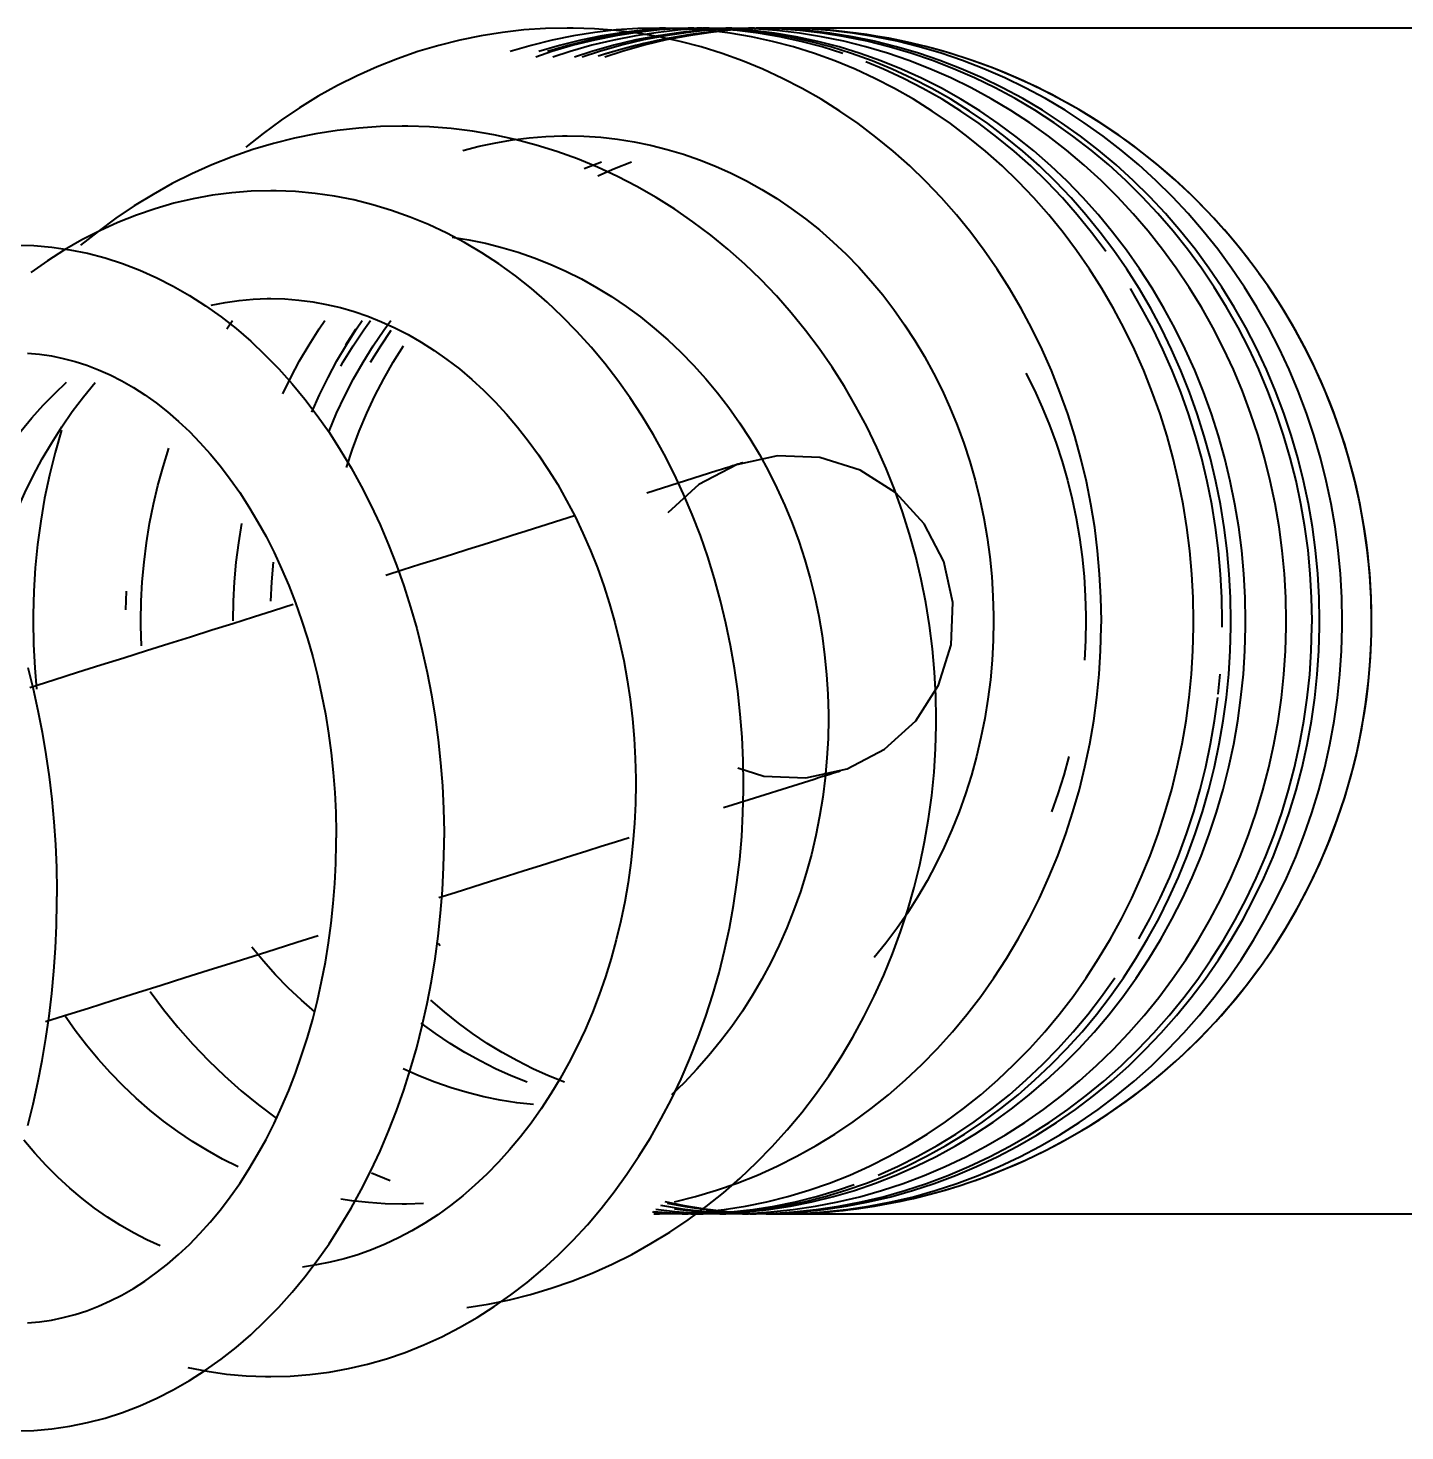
# Model space of a CAD drawing. Header units: inches. Extents: x 239 to 669, y -3424 to -2958.
# Drawn here: x 544.375 to 546.889, y -3013.323 to -3010.761 of the extents above; entities that cross this region are included whole.
import ezdxf

# ---------------------------------------------------------------- set-up
doc = ezdxf.new("R2010")
doc.units = ezdxf.units.IN
doc.header["$MEASUREMENT"] = 0
doc.layers.add('A-GENM', color=13, linetype='Continuous', lineweight=40)

# ---------------------------------------------------------------- blocks, each defined once
blk = doc.blocks.new('Faucet - Grohe K7 - Semi Pro - Faucet - Grohe K7 - Semi Pro-830454-UNIT 1')
at = {"layer": 'A-GENM', "color": 250}
for p, q in [((2.2638, 1.0827), (0, 1.0827)), ((-0.355, 0.8263), (-0.3238, 0.8384)), ((-1.0076, 0.5334), (-0.9971, 0.5486)), ((-0.7905, 0.5039), (-0.7719, 0.5327)), ((-1.1918, 0.0544), (-1.1928, 0.0205)), ((0.8098, -0.0116), (0.8099, 0)), ((0.8023, -0.1338), (0.8059, -0.0972)), ((-0.6179, -0.5933), (-0.6216, -0.5888)), ((-0.7434, -1.0076), (-0.7095, -1.0215)), ((-0.2283, -1.0826), (-0.2177, -1.0827)), ((0, -1.0827), (2.2638, -1.0827))]:
    blk.add_line(p, q, dxfattribs=at)
at = {"layer": 'A-GENM', "color": 250, "flags": 128}
for points in [[(-0.3862, 1.0827), (-0.4257, 1.0818), (-0.4651, 1.0791), (-0.5044, 1.0747), (-0.5435, 1.0685), (-0.5823, 1.0606), (-0.6208, 1.051), (-0.6588, 1.0396), (-0.6964, 1.0265), (-0.7335, 1.0118), (-0.7699, 0.9955), (-0.8058, 0.9775), (-0.8409, 0.958), (-0.8752, 0.937), (-0.9087, 0.9144), (-0.9414, 0.8904), (-0.9731, 0.865)], [(-0.2177, 1.0827), (-0.2572, 1.0818), (-0.2966, 1.0791), (-0.3359, 1.0747), (-0.3749, 1.0685), (-0.4137, 1.0606), (-0.4522, 1.051), (-0.4903, 1.0396)], [(-0.1379, 1.0827), (-0.178, 1.0818), (-0.2179, 1.0791), (-0.2577, 1.0747), (-0.2973, 1.0686), (-0.3366, 1.0607), (-0.3756, 1.0511), (-0.4142, 1.0397), (-0.4437, 1.0297)], [(-0.1655, 1.0827), (-0.205, 1.0818), (-0.2444, 1.0791), (-0.2837, 1.0747), (-0.3228, 1.0685), (-0.3616, 1.0606), (-0.4001, 1.051), (-0.4381, 1.0396)], [(-0.1497, 1.0827), (-0.1892, 1.0818), (-0.2286, 1.0791), (-0.2678, 1.0747), (-0.3069, 1.0685), (-0.3457, 1.0606), (-0.3842, 1.051), (-0.4223, 1.0396)], [(-0.0966, 1.0827), (-0.1377, 1.0818), (-0.1788, 1.0792), (-0.2198, 1.0748), (-0.2606, 1.0687), (-0.3011, 1.0608), (-0.3412, 1.0513), (-0.381, 1.04), (-0.4124, 1.0297)], [(0.5892, 0), (0.5884, 0.0429), (0.5861, 0.0857), (0.5823, 0.1283), (0.577, 0.1708), (0.5701, 0.213), (0.5618, 0.2549), (0.5519, 0.2964), (0.5406, 0.3375), (0.5278, 0.378), (0.5136, 0.418), (0.498, 0.4573), (0.4809, 0.4959), (0.4625, 0.5338), (0.4427, 0.5708), (0.4216, 0.607), (0.3992, 0.6422), (0.3755, 0.6764), (0.3506, 0.7096), (0.3245, 0.7417), (0.2973, 0.7726), (0.2689, 0.8023), (0.2395, 0.8308), (0.209, 0.8579), (0.1775, 0.8837), (0.1451, 0.9081), (0.1119, 0.931), (0.0777, 0.9525), (0.0428, 0.9724), (0.0072, 0.9908), (-0.0291, 1.0076), (-0.066, 1.0227), (-0.1035, 1.0362), (-0.1414, 1.0481), (-0.1798, 1.0582), (-0.2185, 1.0666), (-0.2575, 1.0732), (-0.2967, 1.0781), (-0.3361, 1.0812), (-0.3756, 1.0826), (-0.3862, 1.0827)], [(-0.0552, 1.0827), (-0.0966, 1.0818), (-0.1379, 1.0792), (-0.179, 1.0748), (-0.22, 1.0687), (-0.2607, 1.0609), (-0.3011, 1.0513), (-0.341, 1.0401), (-0.3728, 1.0297)], [(-0.0414, 1.0827), (-0.0828, 1.0818), (-0.1241, 1.0792), (-0.1652, 1.0748), (-0.2062, 1.0687), (-0.2469, 1.0609), (-0.2873, 1.0513), (-0.3272, 1.0401), (-0.359, 1.0297)], [(1.0827, 0), (1.0818, 0.0433), (1.0792, 0.0865), (1.0749, 0.1296), (1.0688, 0.1725), (1.0611, 0.2151), (1.0516, 0.2574), (1.0405, 0.2992), (1.0277, 0.3406), (1.0133, 0.3814), (0.9972, 0.4216), (0.9796, 0.4612), (0.9603, 0.5), (0.9396, 0.538), (0.9173, 0.5751), (0.8936, 0.6113), (0.8684, 0.6466), (0.8419, 0.6808), (0.814, 0.7139), (0.7848, 0.7459), (0.7543, 0.7767), (0.7226, 0.8062), (0.6898, 0.8345), (0.6559, 0.8614), (0.6209, 0.8869), (0.585, 0.911), (0.5481, 0.9337), (0.5103, 0.9549), (0.4717, 0.9745), (0.4324, 0.9926), (0.3923, 1.0091), (0.3516, 1.024), (0.3104, 1.0372), (0.2687, 1.0488), (0.2265, 1.0587), (0.184, 1.0669), (0.1412, 1.0734), (0.0982, 1.0782), (0.055, 1.0813), (0.0117, 1.0826), (-0.0316, 1.0822), (-0.0749, 1.0801), (-0.118, 1.0762), (-0.1609, 1.0706), (-0.2036, 1.0634), (-0.246, 1.0544), (-0.288, 1.0437), (-0.3295, 1.0313)], [(0.8684, 0.6466), (0.8419, 0.6808), (0.814, 0.7139), (0.7848, 0.7459), (0.7543, 0.7767), (0.7226, 0.8062), (0.6898, 0.8345), (0.6559, 0.8614), (0.6209, 0.8869), (0.585, 0.911), (0.5481, 0.9337), (0.5103, 0.9549), (0.4717, 0.9745), (0.4324, 0.9926), (0.3923, 1.0091), (0.3516, 1.024), (0.3104, 1.0372), (0.2687, 1.0488), (0.2265, 1.0587), (0.184, 1.0669), (0.1412, 1.0734), (0.0982, 1.0782), (0.055, 1.0813), (0.0117, 1.0826), (-0.0316, 1.0822), (-0.0749, 1.0801), (-0.118, 1.0762), (-0.1609, 1.0706), (-0.2036, 1.0634), (-0.246, 1.0544), (-0.288, 1.0437), (-0.3295, 1.0313)], [(0.8684, 0.6466), (0.8419, 0.6808), (0.814, 0.7139), (0.7848, 0.7459), (0.7543, 0.7767), (0.7226, 0.8062), (0.6898, 0.8345), (0.6559, 0.8614), (0.6209, 0.8869), (0.585, 0.911), (0.5481, 0.9337), (0.5103, 0.9549), (0.4717, 0.9745), (0.4324, 0.9926), (0.3923, 1.0091), (0.3516, 1.024), (0.3104, 1.0372), (0.2687, 1.0488), (0.2265, 1.0587), (0.184, 1.0669), (0.1412, 1.0734), (0.0982, 1.0782), (0.055, 1.0813), (0.0117, 1.0826), (-0.0316, 1.0822), (-0.0749, 1.0801), (-0.118, 1.0762), (-0.1609, 1.0706), (-0.2036, 1.0634), (-0.246, 1.0544), (-0.288, 1.0437), (-0.3295, 1.0313)], [(0.8684, 0.6466), (0.8419, 0.6808), (0.814, 0.7139), (0.7848, 0.7459), (0.7543, 0.7767), (0.7226, 0.8062), (0.6898, 0.8345), (0.6559, 0.8614), (0.6209, 0.8869), (0.585, 0.911), (0.5481, 0.9337), (0.5103, 0.9549), (0.4717, 0.9745), (0.4324, 0.9926), (0.3923, 1.0091), (0.3516, 1.024), (0.3104, 1.0372), (0.2687, 1.0488), (0.2265, 1.0587), (0.184, 1.0669), (0.1412, 1.0734), (0.0982, 1.0782), (0.055, 1.0813), (0.0117, 1.0826), (-0.0316, 1.0822), (-0.0749, 1.0801), (-0.118, 1.0762), (-0.1609, 1.0706), (-0.2036, 1.0634), (-0.246, 1.0544), (-0.288, 1.0437), (-0.3295, 1.0313)], [(0.8684, 0.6466), (0.8419, 0.6808), (0.814, 0.7139), (0.7848, 0.7459), (0.7543, 0.7767), (0.7226, 0.8062), (0.6898, 0.8345), (0.6559, 0.8614), (0.6209, 0.8869), (0.585, 0.911), (0.5481, 0.9337), (0.5103, 0.9549), (0.4717, 0.9745), (0.4324, 0.9926), (0.3923, 1.0091), (0.3516, 1.024), (0.3104, 1.0372), (0.2687, 1.0488), (0.2265, 1.0587), (0.184, 1.0669), (0.1412, 1.0734), (0.0982, 1.0782), (0.055, 1.0813), (0.0117, 1.0826), (-0.0316, 1.0822), (-0.0749, 1.0801), (-0.118, 1.0762), (-0.1609, 1.0706), (-0.2036, 1.0634), (-0.246, 1.0544), (-0.288, 1.0437), (-0.3295, 1.0313)], [(0.8684, 0.6466), (0.8419, 0.6808), (0.814, 0.7139), (0.7848, 0.7459), (0.7543, 0.7767), (0.7226, 0.8062), (0.6898, 0.8345), (0.6559, 0.8614), (0.6209, 0.8869), (0.585, 0.911), (0.5481, 0.9337), (0.5103, 0.9549), (0.4717, 0.9745), (0.4324, 0.9926), (0.3923, 1.0091), (0.3516, 1.024), (0.3104, 1.0372), (0.2687, 1.0488), (0.2265, 1.0587), (0.184, 1.0669), (0.1412, 1.0734), (0.0982, 1.0782), (0.055, 1.0813), (0.0117, 1.0826), (-0.0316, 1.0822), (-0.0749, 1.0801), (-0.118, 1.0762), (-0.1609, 1.0706), (-0.2036, 1.0634), (-0.246, 1.0544), (-0.288, 1.0437), (-0.3295, 1.0313)], [(0, 1.0827), (-0.0414, 1.0818), (-0.0827, 1.0792), (-0.1239, 1.0748), (-0.1648, 1.0687), (-0.2055, 1.0609), (-0.2459, 1.0513), (-0.2858, 1.0401), (-0.3176, 1.0297)], [(0.7577, 0), (0.757, 0.0429), (0.7547, 0.0857), (0.7508, 0.1283), (0.7455, 0.1708), (0.7387, 0.213), (0.7303, 0.2549), (0.7205, 0.2964), (0.7092, 0.3375), (0.6964, 0.378), (0.6822, 0.418), (0.6665, 0.4573), (0.6495, 0.4959), (0.6311, 0.5338), (0.6113, 0.5708), (0.5902, 0.607), (0.5678, 0.6422), (0.5441, 0.6764), (0.5192, 0.7096), (0.4931, 0.7417), (0.4658, 0.7726), (0.4375, 0.8023), (0.408, 0.8308), (0.3776, 0.8579), (0.3461, 0.8837), (0.3137, 0.9081), (0.2804, 0.931), (0.2463, 0.9525), (0.2114, 0.9724), (0.1758, 0.9908), (0.1395, 1.0076), (0.1026, 1.0227), (0.0651, 1.0362), (0.0272, 1.0481), (-0.0112, 1.0582), (-0.0499, 1.0666), (-0.0889, 1.0732), (-0.1282, 1.0781), (-0.1675, 1.0812), (-0.207, 1.0826), (-0.2177, 1.0827)], [(0.1173, 1.0362), (0.0793, 1.0481), (0.041, 1.0582), (0.0022, 1.0666), (-0.0368, 1.0732), (-0.076, 1.0781), (-0.1154, 1.0812), (-0.1549, 1.0826), (-0.1655, 1.0827)], [(0.8257, 0), (0.825, 0.0429), (0.8227, 0.0857), (0.8189, 0.1283), (0.8135, 0.1708), (0.8067, 0.213), (0.7983, 0.2549), (0.7885, 0.2964), (0.7772, 0.3375), (0.7644, 0.378), (0.7502, 0.418), (0.7345, 0.4573), (0.7175, 0.4959), (0.6991, 0.5338), (0.6793, 0.5708), (0.6582, 0.607), (0.6358, 0.6422), (0.6121, 0.6764), (0.5872, 0.7096), (0.5611, 0.7417), (0.5339, 0.7726), (0.5055, 0.8023), (0.476, 0.8308), (0.4456, 0.8579), (0.4141, 0.8837), (0.3817, 0.9081), (0.3484, 0.931), (0.3143, 0.9525), (0.2794, 0.9724), (0.2438, 0.9908), (0.2075, 1.0076), (0.1706, 1.0227), (0.1331, 1.0362), (0.0952, 1.0481), (0.0568, 1.0582), (0.0181, 1.0666), (-0.0209, 1.0732), (-0.0601, 1.0781), (-0.0995, 1.0812), (-0.139, 1.0826), (-0.1497, 1.0827)], [(0.8525, 0), (0.8517, 0.0429), (0.8494, 0.0858), (0.8455, 0.1285), (0.8401, 0.1711), (0.8331, 0.2133), (0.8246, 0.2553), (0.8146, 0.2968), (0.8031, 0.3379), (0.7901, 0.3785), (0.7756, 0.4185), (0.7597, 0.4579), (0.7423, 0.4965), (0.7235, 0.5344), (0.7034, 0.5714), (0.6819, 0.6076), (0.6591, 0.6428), (0.6351, 0.6771), (0.6097, 0.7102), (0.5832, 0.7423), (0.5555, 0.7732), (0.5267, 0.8029), (0.4967, 0.8313), (0.4658, 0.8584), (0.4338, 0.8842), (0.4009, 0.9085), (0.3671, 0.9314), (0.3325, 0.9529), (0.2971, 0.9727), (0.2609, 0.9911), (0.2241, 1.0078), (0.1867, 1.0229), (0.1487, 1.0364), (0.1102, 1.0482), (0.0713, 1.0583), (0.0321, 1.0666), (-0.0075, 1.0732), (-0.0472, 1.0781), (-0.0871, 1.0813), (-0.1271, 1.0826), (-0.1379, 1.0827)], [(0.9268, 0), (0.926, 0.0431), (0.9235, 0.0861), (0.9195, 0.1289), (0.9138, 0.1716), (0.9066, 0.214), (0.8977, 0.256), (0.8873, 0.2977), (0.8754, 0.3389), (0.8618, 0.3795), (0.8468, 0.4196), (0.8303, 0.4591), (0.8122, 0.4978), (0.7928, 0.5357), (0.7719, 0.5728), (0.7496, 0.609), (0.7259, 0.6442), (0.701, 0.6784), (0.6747, 0.7116), (0.6472, 0.7436), (0.6186, 0.7745), (0.5887, 0.8041), (0.5578, 0.8325), (0.5257, 0.8595), (0.4927, 0.8852), (0.4587, 0.9095), (0.4238, 0.9323), (0.388, 0.9536), (0.3515, 0.9734), (0.3142, 0.9917), (0.2762, 1.0083), (0.2376, 1.0233), (0.1985, 1.0367), (0.1589, 1.0484), (0.1188, 1.0584), (0.0784, 1.0667), (0.0377, 1.0733), (-0.0032, 1.0782), (-0.0443, 1.0813), (-0.0854, 1.0826), (-0.0966, 1.0827)], [(0.9739, 0), (0.9731, 0.0431), (0.9706, 0.0861), (0.9666, 0.129), (0.9609, 0.1717), (0.9536, 0.2141), (0.9447, 0.2561), (0.9342, 0.2978), (0.9221, 0.339), (0.9085, 0.3797), (0.8934, 0.4198), (0.8767, 0.4593), (0.8586, 0.498), (0.839, 0.5359), (0.818, 0.573), (0.7955, 0.6092), (0.7718, 0.6444), (0.7466, 0.6787), (0.7202, 0.7118), (0.6926, 0.7439), (0.6637, 0.7747), (0.6337, 0.8043), (0.6026, 0.8327), (0.5704, 0.8597), (0.5371, 0.8854), (0.5029, 0.9096), (0.4678, 0.9324), (0.4319, 0.9538), (0.3951, 0.9735), (0.3576, 0.9918), (0.3195, 1.0084), (0.2807, 1.0234), (0.2414, 1.0368), (0.2015, 1.0485), (0.1613, 1.0585), (0.1207, 1.0668), (0.0798, 1.0733), (0.0386, 1.0782), (-0.0026, 1.0813), (-0.044, 1.0826), (-0.0552, 1.0827)], [(0.9877, 0), (0.9869, 0.0431), (0.9844, 0.0861), (0.9803, 0.129), (0.9747, 0.1717), (0.9674, 0.2141), (0.9585, 0.2561), (0.948, 0.2978), (0.9359, 0.339), (0.9223, 0.3797), (0.9072, 0.4198), (0.8905, 0.4593), (0.8724, 0.498), (0.8528, 0.5359), (0.8318, 0.573), (0.8093, 0.6092), (0.7856, 0.6444), (0.7604, 0.6787), (0.734, 0.7118), (0.7064, 0.7439), (0.6775, 0.7747), (0.6475, 0.8043), (0.6164, 0.8327), (0.5841, 0.8597), (0.5509, 0.8854), (0.5167, 0.9096), (0.4816, 0.9324), (0.4457, 0.9538), (0.4089, 0.9735), (0.3714, 0.9918), (0.3333, 1.0084), (0.2945, 1.0234), (0.2551, 1.0368), (0.2153, 1.0485), (0.1751, 1.0585), (0.1345, 1.0668), (0.0936, 1.0733), (0.0524, 1.0782), (0.0112, 1.0813), (-0.0302, 1.0826), (-0.0414, 1.0827)], [(1.0291, 0), (1.0282, 0.0431), (1.0258, 0.0861), (1.0217, 0.129), (1.016, 0.1717), (1.0087, 0.2141), (0.9998, 0.2561), (0.9894, 0.2978), (0.9773, 0.339), (0.9637, 0.3797), (0.9486, 0.4198), (0.9319, 0.4593), (0.9138, 0.498), (0.8942, 0.5359), (0.8731, 0.573), (0.8507, 0.6092), (0.8269, 0.6444), (0.8018, 0.6787), (0.7754, 0.7118), (0.7478, 0.7439), (0.7189, 0.7747), (0.6889, 0.8043), (0.6577, 0.8327), (0.6255, 0.8597), (0.5923, 0.8854), (0.5581, 0.9096), (0.523, 0.9324), (0.4871, 0.9538), (0.4503, 0.9735), (0.4128, 0.9918), (0.3747, 1.0084), (0.3359, 1.0234), (0.2965, 1.0368), (0.2567, 1.0485), (0.2164, 1.0585), (0.1758, 1.0668), (0.1349, 1.0733), (0.0938, 1.0782), (0.0525, 1.0813), (0.0112, 1.0826), (0, 1.0827)], [(0.5976, 0.6745), (0.5962, 0.6764), (0.5713, 0.7096), (0.5452, 0.7417), (0.518, 0.7726), (0.4896, 0.8023), (0.4602, 0.8308), (0.4297, 0.8579), (0.3982, 0.8837), (0.3658, 0.9081), (0.3326, 0.931), (0.2984, 0.9525), (0.2635, 0.9724), (0.2279, 0.9908), (0.1916, 1.0076), (0.1593, 1.0209)], [(-0.6878, 0.9037), (-0.7273, 0.9028), (-0.7667, 0.9001), (-0.806, 0.8957), (-0.8451, 0.8895), (-0.8839, 0.8816), (-0.9224, 0.8719), (-0.9604, 0.8606), (-0.998, 0.8475), (-1.0351, 0.8328), (-1.0716, 0.8165), (-1.1074, 0.7985), (-1.1425, 0.779), (-1.1768, 0.7579), (-1.2103, 0.7354), (-1.243, 0.7114), (-1.2747, 0.686)], [(0.2876, -0.179), (0.2868, -0.1362), (0.2845, -0.0934), (0.2807, -0.0507), (0.2754, -0.0082), (0.2685, 0.034), (0.2602, 0.0759), (0.2503, 0.1174), (0.239, 0.1585), (0.2262, 0.199), (0.212, 0.239), (0.1964, 0.2783), (0.1793, 0.3169), (0.1609, 0.3548), (0.1411, 0.3918), (0.12, 0.428), (0.0976, 0.4632), (0.0739, 0.4974), (0.049, 0.5306), (0.0229, 0.5627), (-0.0043, 0.5936), (-0.0327, 0.6233), (-0.0621, 0.6517), (-0.0926, 0.6789), (-0.1241, 0.7047), (-0.1565, 0.729), (-0.1898, 0.752), (-0.2239, 0.7734), (-0.2588, 0.7934), (-0.2944, 0.8118), (-0.3307, 0.8285), (-0.3676, 0.8437), (-0.4051, 0.8572), (-0.443, 0.869), (-0.4814, 0.8791), (-0.5201, 0.8875), (-0.5591, 0.8942), (-0.5983, 0.8991), (-0.6377, 0.9022), (-0.6772, 0.9036), (-0.6878, 0.9037)], [(-0.5767, 0.8589), (-0.5467, 0.8668), (-0.5166, 0.8733), (-0.4862, 0.8785), (-0.4557, 0.8823), (-0.4252, 0.8847), (-0.3945, 0.8858), (-0.3862, 0.8858)], [(-0.3862, 0.8858), (-0.3556, 0.8851), (-0.325, 0.8831), (-0.2944, 0.8796), (-0.2641, 0.8748), (-0.2338, 0.8687), (-0.2038, 0.8611), (-0.1741, 0.8523), (-0.1447, 0.842), (-0.1156, 0.8305), (-0.0869, 0.8176), (-0.0587, 0.8035), (-0.0309, 0.788), (-0.0037, 0.7713), (0.023, 0.7534), (0.049, 0.7343), (0.0744, 0.7139), (0.0991, 0.6924), (0.123, 0.6698), (0.1461, 0.6461), (0.1684, 0.6213), (0.1899, 0.5955), (0.2104, 0.5687), (0.23, 0.541), (0.2487, 0.5124), (0.2663, 0.4829), (0.2829, 0.4526), (0.2984, 0.4216), (0.3128, 0.3898), (0.326, 0.3574), (0.3381, 0.3244), (0.3491, 0.2909), (0.3588, 0.2568), (0.3673, 0.2224), (0.3746, 0.1875), (0.3807, 0.1523), (0.3855, 0.1169), (0.389, 0.0813), (0.3913, 0.0455), (0.3923, 0.0097), (0.3923, 0)], [(-0.3305, 0.813), (-0.2998, 0.8263), (-0.2687, 0.8384)], [(-0.9275, 0.7855), (-0.9631, 0.7845), (-0.9987, 0.7818), (-1.0341, 0.7772), (-1.0694, 0.7708), (-1.1043, 0.7626), (-1.1389, 0.7527), (-1.173, 0.741), (-1.2067, 0.7276), (-1.2398, 0.7125), (-1.2724, 0.6958), (-1.3043, 0.6775), (-1.3355, 0.6576), (-1.3659, 0.6362)], [(-0.0641, -0.2972), (-0.0648, -0.2548), (-0.0668, -0.2124), (-0.0701, -0.1702), (-0.0747, -0.1282), (-0.0806, -0.0864), (-0.0878, -0.0449), (-0.0963, -0.0038), (-0.1061, 0.0369), (-0.1171, 0.0771), (-0.1294, 0.1168), (-0.143, 0.1558), (-0.1578, 0.1942), (-0.1738, 0.2318), (-0.1909, 0.2687), (-0.2093, 0.3047), (-0.2288, 0.3399), (-0.2494, 0.374), (-0.2711, 0.4072), (-0.2939, 0.4393), (-0.3177, 0.4703), (-0.3426, 0.5002), (-0.3684, 0.5288), (-0.3952, 0.5562), (-0.4229, 0.5822), (-0.4515, 0.6069), (-0.4809, 0.6301), (-0.5112, 0.6519), (-0.5422, 0.6722), (-0.5739, 0.691), (-0.6063, 0.7082), (-0.6393, 0.7237), (-0.6728, 0.7376), (-0.7068, 0.7497), (-0.7413, 0.7601), (-0.7761, 0.7688), (-0.8113, 0.7757), (-0.8467, 0.7807), (-0.8822, 0.784), (-0.9179, 0.7854), (-0.9275, 0.7855)], [(-0.5961, 0.7006), (-0.5657, 0.6958), (-0.5355, 0.6896), (-0.5055, 0.6821), (-0.4757, 0.6732), (-0.4463, 0.663), (-0.4172, 0.6515), (-0.3885, 0.6386), (-0.3603, 0.6245), (-0.3325, 0.609), (-0.3053, 0.5923), (-0.2786, 0.5744), (-0.2526, 0.5552), (-0.2272, 0.5349), (-0.2026, 0.5134), (-0.1786, 0.4908), (-0.1555, 0.4671), (-0.1332, 0.4423), (-0.1117, 0.4165), (-0.0912, 0.3897), (-0.0716, 0.362), (-0.0529, 0.3334), (-0.0353, 0.3039), (-0.0188, 0.2736), (-0.0033, 0.2426), (0.0111, 0.2108), (0.0244, 0.1784), (0.0365, 0.1454), (0.0475, 0.1119), (0.0572, 0.0778), (0.0657, 0.0433), (0.073, 0.0085), (0.0791, -0.0267), (0.0839, -0.0621), (0.0874, -0.0977), (0.0897, -0.1335), (0.0907, -0.1693), (0.0907, -0.179)], [(-1.3932, 0.6864), (-1.3602, 0.6854), (-1.3273, 0.6826), (-1.2945, 0.6779), (-1.262, 0.6713), (-1.2298, 0.6628), (-1.198, 0.6526), (-1.1666, 0.6406), (-1.1357, 0.6268), (-1.1055, 0.6114), (-1.0758, 0.5943), (-1.0468, 0.5757), (-1.0184, 0.5555), (-0.9909, 0.5338), (-0.9641, 0.5107), (-0.9381, 0.4862), (-0.9129, 0.4603), (-0.8886, 0.4332), (-0.8652, 0.4048), (-0.8427, 0.3752), (-0.8211, 0.3445), (-0.8005, 0.3127), (-0.7809, 0.2798), (-0.7622, 0.246), (-0.7446, 0.2112), (-0.728, 0.1756), (-0.7124, 0.1391), (-0.6979, 0.1019), (-0.6845, 0.0639), (-0.6722, 0.0253), (-0.6609, -0.014), (-0.6508, -0.0538), (-0.6418, -0.0941), (-0.634, -0.1348), (-0.6273, -0.1759), (-0.6217, -0.2173), (-0.6173, -0.259), (-0.6141, -0.3008), (-0.612, -0.3428), (-0.6111, -0.3849), (-0.6111, -0.3963)], [(1.0827, 0), (1.0818, 0.0433), (1.0792, 0.0865), (1.0749, 0.1296), (1.0688, 0.1725), (1.0611, 0.2151), (1.0516, 0.2574), (1.0405, 0.2992), (1.0277, 0.3406), (1.0133, 0.3814), (0.9972, 0.4216), (0.9796, 0.4612), (0.9603, 0.5), (0.9396, 0.538), (0.9173, 0.5751), (0.8936, 0.6113), (0.877, 0.6346)], [(1.0827, 0), (1.0818, 0.0433), (1.0792, 0.0865), (1.0749, 0.1296), (1.0688, 0.1725), (1.0611, 0.2151), (1.0516, 0.2574), (1.0405, 0.2992), (1.0277, 0.3406), (1.0133, 0.3814), (0.9972, 0.4216), (0.9796, 0.4612), (0.9603, 0.5), (0.9396, 0.538), (0.9173, 0.5751), (0.8936, 0.6113), (0.877, 0.6346)], [(1.0827, 0), (1.0818, 0.0433), (1.0792, 0.0865), (1.0749, 0.1296), (1.0688, 0.1725), (1.0611, 0.2151), (1.0516, 0.2574), (1.0405, 0.2992), (1.0277, 0.3406), (1.0133, 0.3814), (0.9972, 0.4216), (0.9796, 0.4612), (0.9603, 0.5), (0.9396, 0.538), (0.9173, 0.5751), (0.8936, 0.6113), (0.877, 0.6346)], [(1.0827, 0), (1.0818, 0.0433), (1.0792, 0.0865), (1.0749, 0.1296), (1.0688, 0.1725), (1.0611, 0.2151), (1.0516, 0.2574), (1.0405, 0.2992), (1.0277, 0.3406), (1.0133, 0.3814), (0.9972, 0.4216), (0.9796, 0.4612), (0.9603, 0.5), (0.9396, 0.538), (0.9173, 0.5751), (0.8936, 0.6113), (0.877, 0.6346)], [(1.0827, 0), (1.0818, 0.0433), (1.0792, 0.0865), (1.0749, 0.1296), (1.0688, 0.1725), (1.0611, 0.2151), (1.0516, 0.2574), (1.0405, 0.2992), (1.0277, 0.3406), (1.0133, 0.3814), (0.9972, 0.4216), (0.9796, 0.4612), (0.9603, 0.5), (0.9396, 0.538), (0.9173, 0.5751), (0.8936, 0.6113), (0.877, 0.6346)], [(0.8099, 0), (0.8091, 0.0429), (0.8068, 0.0857), (0.803, 0.1283), (0.7977, 0.1708), (0.7908, 0.213), (0.7825, 0.2549), (0.7726, 0.2964), (0.7613, 0.3375), (0.7485, 0.378), (0.7343, 0.418), (0.7187, 0.4573), (0.7016, 0.4959), (0.6832, 0.5338), (0.6634, 0.5708), (0.6423, 0.607)], [(-1.3711, -0.0848), (-1.3613, -0.1237), (-1.3526, -0.1632), (-1.3448, -0.2032), (-1.338, -0.2436), (-1.3322, -0.2844), (-1.3273, -0.3255), (-1.3235, -0.3668), (-1.3207, -0.4083), (-1.3189, -0.45), (-1.3181, -0.4917), (-1.3181, -0.503)], [(-1.0362, 0.5766), (-1.0108, 0.5816), (-0.9854, 0.5852), (-0.9599, 0.5875), (-0.9344, 0.5886), (-0.9275, 0.5886)], [(-0.9275, 0.5886), (-0.902, 0.5879), (-0.8765, 0.586), (-0.851, 0.5827), (-0.8256, 0.5781), (-0.8004, 0.5722), (-0.7752, 0.5649), (-0.7502, 0.5564), (-0.7255, 0.5465), (-0.7009, 0.5354), (-0.6766, 0.5229), (-0.6527, 0.5091), (-0.629, 0.494), (-0.6058, 0.4777), (-0.583, 0.4601), (-0.5606, 0.4412), (-0.5388, 0.4212), (-0.5175, 0.3999), (-0.4968, 0.3775), (-0.4767, 0.3539), (-0.4573, 0.3292), (-0.4387, 0.3035), (-0.4207, 0.2767), (-0.4036, 0.2489), (-0.3873, 0.2202), (-0.3719, 0.1906), (-0.3574, 0.1602), (-0.3438, 0.1289), (-0.3311, 0.0969), (-0.3194, 0.0643), (-0.3088, 0.031), (-0.2991, -0.0029), (-0.2906, -0.0373), (-0.283, -0.0722), (-0.2766, -0.1074), (-0.2713, -0.143), (-0.267, -0.1789), (-0.2639, -0.2149), (-0.2619, -0.2511), (-0.261, -0.2874), (-0.261, -0.2972)], [(-0.9055, 0.4147), (-0.8911, 0.4443), (-0.8748, 0.4748), (-0.8574, 0.5045), (-0.8391, 0.5334), (-0.8285, 0.5486)], [(-0.8523, 0.3812), (-0.8383, 0.4131), (-0.823, 0.4443), (-0.8068, 0.4748), (-0.7894, 0.5045), (-0.7711, 0.5334), (-0.7605, 0.5486)], [(-0.8209, 0.3468), (-0.8072, 0.3792), (-0.7923, 0.411), (-0.7762, 0.4422), (-0.759, 0.4726), (-0.7406, 0.5023), (-0.7211, 0.5311), (-0.7083, 0.5486)], [(-0.7997, 0.4652), (-0.7954, 0.4729), (-0.7771, 0.5025), (-0.7578, 0.5314), (-0.7452, 0.5486)], [(-0.7452, 0.4726), (-0.7268, 0.5023), (-0.7074, 0.5311)], [(-1.3715, 0.4889), (-1.3498, 0.487), (-1.3282, 0.4839), (-1.3065, 0.4795), (-1.2849, 0.4739), (-1.2634, 0.4669), (-1.2419, 0.4587), (-1.2205, 0.4492), (-1.1992, 0.4383), (-1.1781, 0.4262), (-1.1572, 0.4127), (-1.1365, 0.398), (-1.1161, 0.3819), (-1.096, 0.3645), (-1.0762, 0.3459), (-1.0569, 0.326), (-1.0379, 0.3049), (-1.0195, 0.2826), (-1.0016, 0.259), (-0.9843, 0.2344), (-0.9676, 0.2086), (-0.9516, 0.1818), (-0.9362, 0.154), (-0.9216, 0.1251), (-0.9078, 0.0954), (-0.8947, 0.0648), (-0.8825, 0.0334), (-0.8711, 0.0012), (-0.8606, -0.0318), (-0.851, -0.0653), (-0.8423, -0.0995), (-0.8346, -0.1341), (-0.8278, -0.1693), (-0.822, -0.2048), (-0.8172, -0.2407), (-0.8133, -0.2769), (-0.8105, -0.3133), (-0.8087, -0.3498), (-0.8079, -0.3864), (-0.8079, -0.3963)], [(-0.7895, 0.2802), (-0.7782, 0.3137), (-0.7658, 0.3468), (-0.7521, 0.3792), (-0.7372, 0.411), (-0.7211, 0.4422), (-0.7038, 0.4726), (-0.6854, 0.5023)], [(-1.4719, 0.2123), (-1.4558, 0.2413), (-1.4389, 0.2693), (-1.4212, 0.2963), (-1.4027, 0.3224), (-1.3835, 0.3473), (-1.3637, 0.3712), (-1.3431, 0.394), (-1.322, 0.4155), (-1.3003, 0.4359)], [(0.4514, 0.4526), (0.4669, 0.4216), (0.4813, 0.3898), (0.4946, 0.3574), (0.5067, 0.3244), (0.5176, 0.2909), (0.5274, 0.2568), (0.5359, 0.2224), (0.5432, 0.1875), (0.5493, 0.1523), (0.554, 0.1169), (0.5576, 0.0813), (0.5598, 0.0455), (0.5608, 0.0097), (0.5609, 0)], [(-1.4353, 0.0685), (-1.4259, 0.1027), (-1.4153, 0.1364), (-1.4035, 0.1696), (-1.3905, 0.2021), (-1.3764, 0.2341), (-1.3612, 0.2653), (-1.3449, 0.2958), (-1.3276, 0.3255), (-1.3092, 0.3544), (-1.2899, 0.3823), (-1.2696, 0.4094), (-1.2484, 0.4354)], [(-1.3098, 0.3485), (-1.3215, 0.3076), (-1.3317, 0.2662), (-1.3405, 0.2244), (-1.3477, 0.1822), (-1.3535, 0.1398), (-1.3577, 0.0972), (-1.3604, 0.0544), (-1.3616, 0.0116), (-1.3616, 0)], [(-1.1648, 0), (-1.1641, 0.0359), (-1.1622, 0.0716), (-1.159, 0.1073), (-1.1546, 0.1428), (-1.1489, 0.178), (-1.1419, 0.213), (-1.1337, 0.2476), (-1.1243, 0.2817), (-1.1137, 0.3154)], [(-0.0648, 0.2892), (-0.0652, 0.289), (-0.0664, 0.2887), (-0.0684, 0.288), (-0.0712, 0.2872), (-0.0748, 0.286), (-0.0792, 0.2846), (-0.0843, 0.283), (-0.0903, 0.2811), (-0.097, 0.279), (-0.1046, 0.2766), (-0.1129, 0.274), (-0.2408, 0.2336)], [(0.2657, 0.1771), (0.2136, 0.2338), (0.1486, 0.2752), (0.075, 0.2984), (-0.002, 0.3017), (-0.0772, 0.285), (-0.1456, 0.2493), (-0.2024, 0.1972)], [(-0.3708, 0.1926), (-0.4612, 0.1641), (-0.4866, 0.156), (-0.5128, 0.1478), (-0.5397, 0.1393), (-0.5674, 0.1305), (-0.5959, 0.1216), (-0.6251, 0.1123), (-0.6551, 0.1029), (-0.6859, 0.0931), (-0.7174, 0.0832)], [(-0.9962, 0), (-0.9956, 0.0359), (-0.9937, 0.0716), (-0.9905, 0.1073), (-0.986, 0.1428), (-0.9803, 0.178)], [(-0.0749, -0.2682), (-0.0272, -0.2833), (0.0498, -0.2866), (0.1251, -0.2698), (0.1934, -0.2342), (0.2502, -0.1821), (0.2916, -0.1171), (0.3148, -0.0436), (0.3181, 0.0335), (0.3013, 0.1087), (0.2657, 0.1771)], [(-0.9276, 0.0359), (-0.9257, 0.0716), (-0.9225, 0.1073)], [(-0.8865, 0.0299), (-0.9225, 0.0185), (-0.9593, 0.0069), (-0.9969, -0.005), (-1.0351, -0.0171), (-1.0742, -0.0294), (-1.1139, -0.0419), (-1.1544, -0.0547), (-1.1956, -0.0677), (-1.2376, -0.081), (-1.2802, -0.0944), (-1.3235, -0.1081), (-1.3675, -0.122)], [(-1.3616, 0), (-1.3609, -0.0429), (-1.3586, -0.0857), (-1.3551, -0.1244)], [(-1.1638, -0.0455), (-1.1647, -0.0097), (-1.1648, 0)], [(-0.2177, -1.0827), (-0.1782, -1.0818), (-0.1388, -1.0791), (-0.0995, -1.0747), (-0.0604, -1.0685), (-0.0216, -1.0606), (0.0168, -1.051), (0.0549, -1.0396), (0.0925, -1.0265), (0.1296, -1.0118), (0.166, -0.9955), (0.2018, -0.9775), (0.2369, -0.958), (0.2713, -0.937), (0.3048, -0.9144), (0.3374, -0.8904), (0.3692, -0.865), (0.3999, -0.8382), (0.4296, -0.8101), (0.4583, -0.7807), (0.4858, -0.7501), (0.5123, -0.7184), (0.5375, -0.6855), (0.5615, -0.6515), (0.5842, -0.6166), (0.6057, -0.5807), (0.6258, -0.5439), (0.6446, -0.5062), (0.6621, -0.4678), (0.6781, -0.4287), (0.6927, -0.3889), (0.7059, -0.3485), (0.7176, -0.3076), (0.7278, -0.2662), (0.7366, -0.2244), (0.7438, -0.1822), (0.7496, -0.1398), (0.7538, -0.0972), (0.7565, -0.0544), (0.7577, -0.0116), (0.7577, 0)], [(-0.1902, -1.0606), (-0.1517, -1.051), (-0.1136, -1.0396), (-0.0761, -1.0265), (-0.039, -1.0118), (-0.0025, -0.9955), (0.0333, -0.9775), (0.0684, -0.958), (0.1027, -0.937), (0.1362, -0.9144), (0.1689, -0.8904), (0.2006, -0.865), (0.2313, -0.8382), (0.2611, -0.8101), (0.2897, -0.7807), (0.3173, -0.7501), (0.3437, -0.7184), (0.3689, -0.6855), (0.3929, -0.6515), (0.4157, -0.6166), (0.4371, -0.5807), (0.4573, -0.5439), (0.4761, -0.5062), (0.4935, -0.4678), (0.5095, -0.4287), (0.5241, -0.3889), (0.5373, -0.3485), (0.549, -0.3076), (0.5593, -0.2662), (0.568, -0.2244), (0.5753, -0.1822), (0.581, -0.1398), (0.5852, -0.0972), (0.5879, -0.0544), (0.5891, -0.0116), (0.5892, 0)], [(-0.184, -1.0669), (-0.1412, -1.0734), (-0.0982, -1.0782), (-0.055, -1.0813), (-0.0117, -1.0826), (0.0316, -1.0822), (0.0749, -1.0801), (0.118, -1.0762), (0.1609, -1.0706), (0.2036, -1.0634), (0.246, -1.0544), (0.288, -1.0437), (0.3295, -1.0313), (0.3704, -1.0173), (0.4108, -1.0017), (0.4506, -0.9845), (0.4896, -0.9657), (0.5278, -0.9453), (0.5652, -0.9235), (0.6016, -0.9001), (0.6372, -0.8753), (0.6717, -0.8492), (0.7051, -0.8216), (0.7374, -0.7928), (0.7685, -0.7626), (0.7984, -0.7313), (0.827, -0.6988), (0.8542, -0.6652), (0.8802, -0.6305), (0.9047, -0.5948), (0.9277, -0.5581), (0.9493, -0.5206), (0.9694, -0.4822), (0.9879, -0.443), (1.0048, -0.4032), (1.0201, -0.3627), (1.0338, -0.3216), (1.0458, -0.28), (1.0562, -0.238), (1.0649, -0.1955), (1.0718, -0.1528), (1.0771, -0.1098), (1.0806, -0.0666), (1.0824, -0.0234), (1.0827, 0)], [(-0.1497, -1.0827), (-0.1102, -1.0818), (-0.0708, -1.0791), (-0.0315, -1.0747), (0.0076, -1.0685), (0.0464, -1.0606), (0.0849, -1.051), (0.1229, -1.0396), (0.1605, -1.0265), (0.1976, -1.0118), (0.234, -0.9955), (0.2699, -0.9775), (0.305, -0.958), (0.3393, -0.937), (0.3728, -0.9144), (0.4055, -0.8904), (0.4372, -0.865), (0.4679, -0.8382), (0.4976, -0.8101), (0.5263, -0.7807), (0.5539, -0.7501), (0.5803, -0.7184), (0.6055, -0.6855), (0.6295, -0.6515), (0.6523, -0.6166), (0.6737, -0.5807), (0.6939, -0.5439), (0.7127, -0.5062), (0.7301, -0.4678), (0.7461, -0.4287), (0.7607, -0.3889), (0.7739, -0.3485), (0.7856, -0.3076), (0.7958, -0.2662), (0.8046, -0.2244), (0.8118, -0.1822), (0.8176, -0.1398), (0.8218, -0.0972), (0.8245, -0.0544), (0.8257, -0.0116), (0.8257, 0)], [(-0.1379, -1.0827), (-0.0979, -1.0818), (-0.058, -1.0791), (-0.0182, -1.0747), (0.0214, -1.0686), (0.0608, -1.0607), (0.0998, -1.0511), (0.1383, -1.0397), (0.1765, -1.0267), (0.2141, -1.0121), (0.251, -0.9958), (0.2874, -0.9778), (0.323, -0.9584), (0.3579, -0.9374), (0.3919, -0.9149), (0.425, -0.8909), (0.4573, -0.8655), (0.4885, -0.8388), (0.5187, -0.8107), (0.5478, -0.7813), (0.5758, -0.7508), (0.6027, -0.719), (0.6284, -0.6861), (0.6528, -0.6522), (0.6759, -0.6172), (0.6978, -0.5813), (0.7182, -0.5445), (0.7374, -0.5068), (0.7551, -0.4684), (0.7714, -0.4292), (0.7863, -0.3894), (0.7997, -0.3489), (0.8116, -0.308), (0.8221, -0.2665), (0.831, -0.2247), (0.8384, -0.1825), (0.8442, -0.14), (0.8485, -0.0973), (0.8513, -0.0545), (0.8525, -0.0116), (0.8525, 0)], [(-0.0966, -1.0827), (-0.0554, -1.0818), (-0.0143, -1.0792), (0.0267, -1.0748), (0.0675, -1.0687), (0.1079, -1.0608), (0.1481, -1.0513), (0.1878, -1.04), (0.2271, -1.0271), (0.2659, -1.0125), (0.304, -0.9963), (0.3415, -0.9785), (0.3782, -0.9591), (0.4142, -0.9382), (0.4494, -0.9158), (0.4836, -0.8919), (0.5169, -0.8666), (0.5492, -0.8399), (0.5805, -0.8119), (0.6106, -0.7826), (0.6396, -0.7521), (0.6674, -0.7204), (0.694, -0.6875), (0.7193, -0.6536), (0.7433, -0.6186), (0.766, -0.5826), (0.7873, -0.5458), (0.8071, -0.5081), (0.8255, -0.4696), (0.8425, -0.4303), (0.8579, -0.3904), (0.8719, -0.3499), (0.8843, -0.3088), (0.8951, -0.2673), (0.9044, -0.2253), (0.912, -0.183), (0.9181, -0.1404), (0.9226, -0.0976), (0.9255, -0.0547), (0.9267, -0.0116), (0.9268, 0)], [(-0.0552, -1.0827), (-0.0138, -1.0818), (0.0275, -1.0792), (0.0687, -1.0748), (0.1096, -1.0687), (0.1503, -1.0609), (0.1907, -1.0513), (0.2306, -1.0401), (0.2701, -1.0272), (0.3091, -1.0126), (0.3474, -0.9964), (0.3851, -0.9786), (0.422, -0.9592), (0.4582, -0.9383), (0.4936, -0.9159), (0.528, -0.8921), (0.5615, -0.8668), (0.594, -0.8401), (0.6254, -0.8121), (0.6557, -0.7828), (0.6849, -0.7523), (0.7129, -0.7206), (0.7396, -0.6877), (0.7651, -0.6538), (0.7893, -0.6188), (0.8121, -0.5829), (0.8335, -0.546), (0.8534, -0.5083), (0.872, -0.4698), (0.889, -0.4305), (0.9046, -0.3906), (0.9186, -0.3501), (0.9311, -0.309), (0.942, -0.2674), (0.9513, -0.2255), (0.9591, -0.1831), (0.9652, -0.1405), (0.9697, -0.0977), (0.9726, -0.0547), (0.9738, -0.0116), (0.9739, 0)], [(-0.0414, -1.0827), (0, -1.0818), (0.0413, -1.0792), (0.0825, -1.0748), (0.1234, -1.0687), (0.1641, -1.0609), (0.2045, -1.0513), (0.2444, -1.0401), (0.2839, -1.0272), (0.3229, -1.0126), (0.3612, -0.9964), (0.3989, -0.9786), (0.4358, -0.9592), (0.472, -0.9383), (0.5073, -0.9159), (0.5418, -0.8921), (0.5753, -0.8668), (0.6078, -0.8401), (0.6392, -0.8121), (0.6695, -0.7828), (0.6987, -0.7523), (0.7267, -0.7206), (0.7534, -0.6877), (0.7789, -0.6538), (0.8031, -0.6188), (0.8258, -0.5829), (0.8473, -0.546), (0.8672, -0.5083), (0.8858, -0.4698), (0.9028, -0.4305), (0.9184, -0.3906), (0.9324, -0.3501), (0.9449, -0.309), (0.9558, -0.2674), (0.9651, -0.2255), (0.9728, -0.1831), (0.979, -0.1405), (0.9835, -0.0977), (0.9864, -0.0547), (0.9876, -0.0116), (0.9877, 0)], [(0, -1.0827), (0.0414, -1.0818), (0.0827, -1.0792), (0.1239, -1.0748), (0.1648, -1.0687), (0.2055, -1.0609), (0.2459, -1.0513), (0.2858, -1.0401), (0.3253, -1.0272), (0.3642, -1.0126), (0.4026, -0.9964), (0.4403, -0.9786), (0.4772, -0.9592), (0.5134, -0.9383), (0.5487, -0.9159), (0.5832, -0.8921), (0.6167, -0.8668), (0.6491, -0.8401), (0.6806, -0.8121), (0.7109, -0.7828), (0.7401, -0.7523), (0.7681, -0.7206), (0.7948, -0.6877), (0.8203, -0.6538), (0.8444, -0.6188), (0.8672, -0.5829), (0.8886, -0.546), (0.9086, -0.5083), (0.9272, -0.4698), (0.9442, -0.4305), (0.9598, -0.3906), (0.9738, -0.3501), (0.9863, -0.309), (0.9972, -0.2674), (1.0065, -0.2255), (1.0142, -0.1831), (1.0204, -0.1405), (1.0249, -0.0977), (1.0277, -0.0547), (1.029, -0.0116), (1.0291, 0)], [(0.3923, 0), (0.3917, -0.0359), (0.3898, -0.0716), (0.3866, -0.1073), (0.3821, -0.1428), (0.3764, -0.178), (0.3694, -0.213), (0.3612, -0.2476), (0.3518, -0.2817), (0.3412, -0.3154), (0.3294, -0.3486), (0.3164, -0.3812), (0.3024, -0.4131), (0.2871, -0.4443), (0.2709, -0.4748), (0.2535, -0.5045), (0.2352, -0.5334), (0.2158, -0.5614), (0.1955, -0.5884), (0.1743, -0.6145)], [(0.5609, 0), (0.5602, -0.0359), (0.5583, -0.0716)], [(0.8802, -0.6305), (0.9047, -0.5948), (0.9277, -0.5581), (0.9493, -0.5206), (0.9694, -0.4822), (0.9879, -0.443), (1.0048, -0.4032), (1.0201, -0.3627), (1.0338, -0.3216), (1.0458, -0.28), (1.0562, -0.238), (1.0649, -0.1955), (1.0718, -0.1528), (1.0771, -0.1098), (1.0806, -0.0666), (1.0824, -0.0234), (1.0827, 0)], [(0.8802, -0.6305), (0.9047, -0.5948), (0.9277, -0.5581), (0.9493, -0.5206), (0.9694, -0.4822), (0.9879, -0.443), (1.0048, -0.4032), (1.0201, -0.3627), (1.0338, -0.3216), (1.0458, -0.28), (1.0562, -0.238), (1.0649, -0.1955), (1.0718, -0.1528), (1.0771, -0.1098), (1.0806, -0.0666), (1.0824, -0.0234), (1.0827, 0)], [(0.8802, -0.6305), (0.9047, -0.5948), (0.9277, -0.5581), (0.9493, -0.5206), (0.9694, -0.4822), (0.9879, -0.443), (1.0048, -0.4032), (1.0201, -0.3627), (1.0338, -0.3216), (1.0458, -0.28), (1.0562, -0.238), (1.0649, -0.1955), (1.0718, -0.1528), (1.0771, -0.1098), (1.0806, -0.0666), (1.0824, -0.0234), (1.0827, 0)], [(0.8802, -0.6305), (0.9047, -0.5948), (0.9277, -0.5581), (0.9493, -0.5206), (0.9694, -0.4822), (0.9879, -0.443), (1.0048, -0.4032), (1.0201, -0.3627), (1.0338, -0.3216), (1.0458, -0.28), (1.0562, -0.238), (1.0649, -0.1955), (1.0718, -0.1528), (1.0771, -0.1098), (1.0806, -0.0666), (1.0824, -0.0234), (1.0827, 0)], [(0.8802, -0.6305), (0.9047, -0.5948), (0.9277, -0.5581), (0.9493, -0.5206), (0.9694, -0.4822), (0.9879, -0.443), (1.0048, -0.4032), (1.0201, -0.3627), (1.0338, -0.3216), (1.0458, -0.28), (1.0562, -0.238), (1.0649, -0.1955), (1.0718, -0.1528), (1.0771, -0.1098), (1.0806, -0.0666), (1.0824, -0.0234), (1.0827, 0)], [(0.6579, -0.5807), (0.678, -0.5439), (0.6968, -0.5062), (0.7142, -0.4678), (0.7302, -0.4287), (0.7448, -0.3889), (0.758, -0.3485), (0.7697, -0.3076), (0.78, -0.2662), (0.7887, -0.2244), (0.796, -0.1822), (0.8017, -0.1398)], [(0.0907, -0.179), (0.0901, -0.2149), (0.0881, -0.2507), (0.085, -0.2863), (0.0805, -0.3218), (0.0748, -0.3571), (0.0678, -0.392), (0.0596, -0.4266), (0.0502, -0.4608), (0.0396, -0.4945), (0.0278, -0.5276), (0.0148, -0.5602), (0.0007, -0.5921), (-0.0145, -0.6234), (-0.0308, -0.6538), (-0.0481, -0.6835), (-0.0664, -0.7124), (-0.0858, -0.7404), (-0.1061, -0.7674), (-0.1273, -0.7935), (-0.1494, -0.8185), (-0.1723, -0.8426), (-0.196, -0.8655)], [(0.2737, -0.3613), (0.2794, -0.3189), (0.2836, -0.2762), (0.2863, -0.2335), (0.2875, -0.1906), (0.2876, -0.179)], [(0.5298, -0.2476), (0.5204, -0.2817), (0.5098, -0.3154), (0.498, -0.3486)], [(0.1127, -0.2741), (0.1123, -0.2742), (0.111, -0.2746), (0.109, -0.2752), (0.1063, -0.2761), (0.1027, -0.2772), (0.0983, -0.2786), (0.0931, -0.2802), (0.0872, -0.2821), (0.0804, -0.2842), (0.0729, -0.2866), (0.0646, -0.2892), (-0.0831, -0.3358), (-0.101, -0.3415)], [(-0.9275, -1.3799), (-0.8918, -1.379), (-0.8563, -1.3762), (-0.8208, -1.3717), (-0.7856, -1.3653), (-0.7507, -1.3571), (-0.7161, -1.3471), (-0.6819, -1.3355), (-0.6483, -1.322), (-0.6151, -1.307), (-0.5826, -1.2902), (-0.5507, -1.2719), (-0.5195, -1.252), (-0.489, -1.2306), (-0.4594, -1.2077), (-0.4305, -1.1834), (-0.4026, -1.1578), (-0.3755, -1.1308), (-0.3494, -1.1025), (-0.3243, -1.0729), (-0.3002, -1.0423), (-0.2771, -1.0104), (-0.2551, -0.9775), (-0.2342, -0.9436), (-0.2144, -0.9088), (-0.1958, -0.873), (-0.1783, -0.8363), (-0.162, -0.7989), (-0.1469, -0.7607), (-0.133, -0.7218), (-0.1203, -0.6823), (-0.1089, -0.6423), (-0.0988, -0.6017), (-0.09, -0.5607), (-0.0824, -0.5193), (-0.0762, -0.4776), (-0.0712, -0.4356), (-0.0675, -0.3934), (-0.0652, -0.3511), (-0.0642, -0.3087), (-0.0641, -0.2972)], [(-0.261, -0.2972), (-0.2616, -0.3335), (-0.2633, -0.3698), (-0.2661, -0.4059), (-0.27, -0.4418), (-0.275, -0.4774), (-0.2812, -0.5128), (-0.2884, -0.5478), (-0.2967, -0.5823), (-0.3061, -0.6163), (-0.3165, -0.6498), (-0.3279, -0.6826), (-0.3403, -0.7148), (-0.3536, -0.7463), (-0.3679, -0.7769), (-0.3831, -0.8068), (-0.3991, -0.8357), (-0.416, -0.8637), (-0.4337, -0.8908), (-0.4522, -0.9168), (-0.4714, -0.9418), (-0.4913, -0.9657), (-0.5118, -0.9884), (-0.533, -1.01), (-0.5547, -1.0304), (-0.5769, -1.0496), (-0.5996, -1.0675), (-0.6227, -1.0842), (-0.6463, -1.0996), (-0.6701, -1.1137), (-0.6943, -1.1266), (-0.7188, -1.1381), (-0.7435, -1.1483), (-0.7685, -1.1572), (-0.7936, -1.1648), (-0.8188, -1.1711), (-0.8441, -1.176), (-0.8696, -1.1797)], [(-0.5697, -1.2537), (-0.5306, -1.2476), (-0.4918, -1.2396), (-0.4533, -1.23), (-0.4153, -1.2186), (-0.3777, -1.2056), (-0.3406, -1.1909), (-0.3041, -1.1745), (-0.2683, -1.1566), (-0.2332, -1.137), (-0.1989, -1.116), (-0.1654, -1.0934), (-0.1327, -1.0694), (-0.101, -1.044), (-0.0703, -1.0172), (-0.0405, -0.9891), (-0.0119, -0.9598), (0.0157, -0.9292), (0.0421, -0.8974), (0.0673, -0.8645), (0.0913, -0.8306), (0.1141, -0.7956), (0.1355, -0.7597), (0.1557, -0.7229), (0.1745, -0.6852), (0.1919, -0.6468), (0.2079, -0.6077), (0.2225, -0.5679), (0.2357, -0.5275), (0.2474, -0.4866), (0.2577, -0.4452), (0.2664, -0.4034), (0.2737, -0.3613)], [(-1.3932, -1.479), (-1.3602, -1.478), (-1.3273, -1.4752), (-1.2945, -1.4704), (-1.262, -1.4638), (-1.2298, -1.4554), (-1.198, -1.4452), (-1.1666, -1.4332), (-1.1357, -1.4194), (-1.1055, -1.404), (-1.0758, -1.3869), (-1.0468, -1.3683), (-1.0184, -1.3481), (-0.9909, -1.3264), (-0.9641, -1.3033), (-0.9381, -1.2788), (-0.9129, -1.2529), (-0.8886, -1.2258), (-0.8652, -1.1974), (-0.8427, -1.1678), (-0.8211, -1.1371), (-0.8005, -1.1053), (-0.7809, -1.0724), (-0.7622, -1.0386), (-0.7446, -1.0038), (-0.728, -0.9682), (-0.7124, -0.9317), (-0.6979, -0.8945), (-0.6845, -0.8565), (-0.6722, -0.8179), (-0.6609, -0.7786), (-0.6508, -0.7388), (-0.6418, -0.6985), (-0.634, -0.6578), (-0.6273, -0.6167), (-0.6217, -0.5753), (-0.6173, -0.5336), (-0.6141, -0.4918), (-0.612, -0.4497), (-0.6111, -0.4077), (-0.6111, -0.3963)], [(-1.3715, -1.2815), (-1.3498, -1.2796), (-1.3282, -1.2765), (-1.3065, -1.2721), (-1.2849, -1.2664), (-1.2634, -1.2595), (-1.2419, -1.2513), (-1.2205, -1.2417), (-1.1992, -1.2309), (-1.1781, -1.2188), (-1.1572, -1.2053), (-1.1365, -1.1906), (-1.1161, -1.1745), (-1.096, -1.1571), (-1.0762, -1.1385), (-1.0569, -1.1186), (-1.0379, -1.0975), (-1.0195, -1.0752), (-1.0016, -1.0516), (-0.9843, -1.027), (-0.9676, -1.0012), (-0.9516, -0.9744), (-0.9362, -0.9466), (-0.9216, -0.9177), (-0.9078, -0.888), (-0.8947, -0.8574), (-0.8825, -0.8259), (-0.8711, -0.7937), (-0.8606, -0.7608), (-0.851, -0.7273), (-0.8423, -0.6931), (-0.8346, -0.6585), (-0.8278, -0.6233), (-0.822, -0.5878), (-0.8172, -0.5519), (-0.8133, -0.5157), (-0.8105, -0.4793), (-0.8087, -0.4428), (-0.8079, -0.4062), (-0.8079, -0.3963)], [(-0.2731, -0.3958), (-0.2982, -0.4037), (-0.324, -0.4119), (-0.3506, -0.4203), (-0.378, -0.4289), (-0.4061, -0.4378), (-0.435, -0.4469), (-0.4647, -0.4563), (-0.4951, -0.4659), (-0.5264, -0.4757), (-0.5583, -0.4858), (-0.591, -0.4962), (-0.6209, -0.5056)], [(-1.3711, -0.9212), (-1.3613, -0.8822), (-1.3526, -0.8428), (-1.3448, -0.8028), (-1.338, -0.7624), (-1.3322, -0.7216), (-1.3273, -0.6805), (-1.3235, -0.6392), (-1.3207, -0.5977), (-1.3189, -0.556), (-1.3181, -0.5143), (-1.3181, -0.503)], [(-0.8412, -0.5751), (-0.8799, -0.5873), (-0.9193, -0.5998), (-0.9595, -0.6124), (-1.0004, -0.6254), (-1.042, -0.6385), (-1.0843, -0.6518), (-1.1274, -0.6654), (-1.1711, -0.6792), (-1.2155, -0.6932), (-1.2605, -0.7075), (-1.3063, -0.7219), (-1.3386, -0.7321)], [(-0.8468, -0.7139), (-0.8715, -0.6924), (-0.8955, -0.6698), (-0.9186, -0.6461), (-0.9409, -0.6213), (-0.9624, -0.5955)], [(-0.184, -1.0669), (-0.1412, -1.0734), (-0.0982, -1.0782), (-0.055, -1.0813), (-0.0117, -1.0826), (0.0316, -1.0822), (0.0749, -1.0801), (0.118, -1.0762), (0.1609, -1.0706), (0.2036, -1.0634), (0.246, -1.0544), (0.288, -1.0437), (0.3295, -1.0313), (0.3704, -1.0173), (0.4108, -1.0017), (0.4506, -0.9845), (0.4896, -0.9657), (0.5278, -0.9453), (0.5652, -0.9235), (0.6016, -0.9001), (0.6372, -0.8753), (0.6717, -0.8492), (0.7051, -0.8216), (0.7374, -0.7928), (0.7685, -0.7626), (0.7984, -0.7313), (0.827, -0.6988), (0.8542, -0.6652), (0.877, -0.6348)], [(-0.184, -1.0669), (-0.1412, -1.0734), (-0.0982, -1.0782), (-0.055, -1.0813), (-0.0117, -1.0826), (0.0316, -1.0822), (0.0749, -1.0801), (0.118, -1.0762), (0.1609, -1.0706), (0.2036, -1.0634), (0.246, -1.0544), (0.288, -1.0437), (0.3295, -1.0313), (0.3704, -1.0173), (0.4108, -1.0017), (0.4506, -0.9845), (0.4896, -0.9657), (0.5278, -0.9453), (0.5652, -0.9235), (0.6016, -0.9001), (0.6372, -0.8753), (0.6717, -0.8492), (0.7051, -0.8216), (0.7374, -0.7928), (0.7685, -0.7626), (0.7984, -0.7313), (0.827, -0.6988), (0.8542, -0.6652), (0.877, -0.6348)], [(-0.184, -1.0669), (-0.1412, -1.0734), (-0.0982, -1.0782), (-0.055, -1.0813), (-0.0117, -1.0826), (0.0316, -1.0822), (0.0749, -1.0801), (0.118, -1.0762), (0.1609, -1.0706), (0.2036, -1.0634), (0.246, -1.0544), (0.288, -1.0437), (0.3295, -1.0313), (0.3704, -1.0173), (0.4108, -1.0017), (0.4506, -0.9845), (0.4896, -0.9657), (0.5278, -0.9453), (0.5652, -0.9235), (0.6016, -0.9001), (0.6372, -0.8753), (0.6717, -0.8492), (0.7051, -0.8216), (0.7374, -0.7928), (0.7685, -0.7626), (0.7984, -0.7313), (0.827, -0.6988), (0.8542, -0.6652), (0.877, -0.6348)], [(-0.184, -1.0669), (-0.1412, -1.0734), (-0.0982, -1.0782), (-0.055, -1.0813), (-0.0117, -1.0826), (0.0316, -1.0822), (0.0749, -1.0801), (0.118, -1.0762), (0.1609, -1.0706), (0.2036, -1.0634), (0.246, -1.0544), (0.288, -1.0437), (0.3295, -1.0313), (0.3704, -1.0173), (0.4108, -1.0017), (0.4506, -0.9845), (0.4896, -0.9657), (0.5278, -0.9453), (0.5652, -0.9235), (0.6016, -0.9001), (0.6372, -0.8753), (0.6717, -0.8492), (0.7051, -0.8216), (0.7374, -0.7928), (0.7685, -0.7626), (0.7984, -0.7313), (0.827, -0.6988), (0.8542, -0.6652), (0.877, -0.6348)], [(-0.184, -1.0669), (-0.1412, -1.0734), (-0.0982, -1.0782), (-0.055, -1.0813), (-0.0117, -1.0826), (0.0316, -1.0822), (0.0749, -1.0801), (0.118, -1.0762), (0.1609, -1.0706), (0.2036, -1.0634), (0.246, -1.0544), (0.288, -1.0437), (0.3295, -1.0313), (0.3704, -1.0173), (0.4108, -1.0017), (0.4506, -0.9845), (0.4896, -0.9657), (0.5278, -0.9453), (0.5652, -0.9235), (0.6016, -0.9001), (0.6372, -0.8753), (0.6717, -0.8492), (0.7051, -0.8216), (0.7374, -0.7928), (0.7685, -0.7626), (0.7984, -0.7313), (0.827, -0.6988), (0.8542, -0.6652), (0.877, -0.6348)], [(0.1817, -1.0118), (0.2182, -0.9955), (0.254, -0.9775), (0.2891, -0.958), (0.3234, -0.937), (0.3569, -0.9144), (0.3896, -0.8904), (0.4213, -0.865), (0.4521, -0.8382), (0.4818, -0.8101), (0.5104, -0.7807), (0.538, -0.7501), (0.5644, -0.7184), (0.5896, -0.6855), (0.6136, -0.6515)], [(-1.148, -0.6764), (-1.1231, -0.7096), (-1.097, -0.7417), (-1.0698, -0.7726), (-1.0414, -0.8023), (-1.0119, -0.8308), (-0.9815, -0.8579), (-0.95, -0.8837), (-0.9176, -0.9081)], [(-0.3912, -0.842), (-0.4203, -0.8305), (-0.449, -0.8176), (-0.4772, -0.8035), (-0.505, -0.788), (-0.5322, -0.7713), (-0.5589, -0.7534), (-0.5849, -0.7343), (-0.6103, -0.7139), (-0.635, -0.6924)], [(-0.9872, -0.9967), (-1.0154, -0.9825), (-1.0432, -0.9671), (-1.0704, -0.9504), (-1.097, -0.9324), (-1.1231, -0.9133), (-1.1485, -0.893), (-1.1731, -0.8715), (-1.1971, -0.8488), (-1.2202, -0.8251), (-1.2425, -0.8004), (-1.264, -0.7746), (-1.2845, -0.7478), (-1.3041, -0.72)], [(-0.4592, -0.842), (-0.4883, -0.8305), (-0.517, -0.8176), (-0.5452, -0.8035), (-0.573, -0.788), (-0.6002, -0.7713), (-0.6269, -0.7534), (-0.6529, -0.7343)], [(-0.4475, -0.8831), (-0.478, -0.8796), (-0.5084, -0.8748), (-0.5386, -0.8687), (-0.5686, -0.8611), (-0.5984, -0.8523), (-0.6278, -0.842), (-0.6569, -0.8305), (-0.6856, -0.8176)], [(-1.1295, -1.141), (-1.154, -1.1298), (-1.1783, -1.1173), (-1.2023, -1.1035), (-1.2259, -1.0885), (-1.2492, -1.0721), (-1.272, -1.0545), (-1.2943, -1.0357), (-1.3162, -1.0156), (-1.3375, -0.9943), (-1.3582, -0.9719), (-1.3782, -0.9483)], [(-0.1655, -1.0827), (-0.126, -1.0818), (-0.0866, -1.0791), (-0.0473, -1.0747), (-0.0083, -1.0685), (0.0305, -1.0606), (0.069, -1.051), (0.1071, -1.0396), (0.138, -1.0288)], [(-0.6878, -1.0649), (-0.7185, -1.0642), (-0.7491, -1.0621), (-0.7796, -1.0587), (-0.7997, -1.0555)], [(-0.6489, -1.0637), (-0.6796, -1.0648), (-0.6878, -1.0649)], [(-0.2246, -1.0741), (-0.1899, -1.0782), (-0.1488, -1.0813), (-0.1077, -1.0826), (-0.0966, -1.0827)], [(-0.2159, -1.067), (-0.1763, -1.0733), (-0.1352, -1.0782), (-0.0939, -1.0813), (-0.0526, -1.0826), (-0.0414, -1.0827)], [(-0.2077, -1.0603), (-0.1758, -1.0668), (-0.1349, -1.0733), (-0.0938, -1.0782), (-0.0525, -1.0813), (-0.0112, -1.0826), (0, -1.0827)], [(-0.1901, -1.0733), (-0.149, -1.0782), (-0.1077, -1.0813), (-0.0663, -1.0826), (-0.0552, -1.0827)], [(-0.2304, -1.0788), (-0.1998, -1.0812), (-0.1603, -1.0826), (-0.1497, -1.0827)], [(-0.2287, -1.0781), (-0.1887, -1.0813), (-0.1487, -1.0826), (-0.1379, -1.0827)], [(-0.2157, -1.0812), (-0.1762, -1.0826), (-0.1655, -1.0827)], [(-1.0788, -1.3632), (-1.0437, -1.3701), (-1.0083, -1.3752), (-0.9727, -1.3784), (-0.9371, -1.3798), (-0.9275, -1.3799)]]:
    blk.add_lwpolyline(points, dxfattribs=at)
at = {"layer": 'A-GENM', "color": 250}
for start, end in [(72.8245, 107.2326), (37.5889, 70.8476), (360, 34.6633), (325.3367, 360), (289.3548, 322.4111), (259.1609, 287.1755)]:
    blk.add_arc((0, 0), 1.0827, start, end, dxfattribs=at)

msp = doc.modelspace()

# ---------------------------------------------------------------- block references
at = {"layer": 'A-GENM', "color": 250}
msp.add_blockref('Faucet - Grohe K7 - Semi Pro - Faucet - Grohe K7 - Semi Pro-830454-UNIT 1', (545.7453, -3011.8437), dxfattribs=at)

doc.saveas('drawing.dxf')
